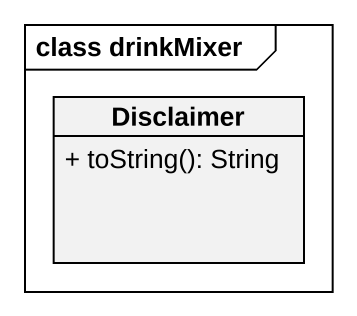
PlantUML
@startuml
mainframe class drinkMixer
hide circle
hide empty members
skinparam classAttributeIconSize 0
class Disclaimer {
  + toString(): String
}
@enduml
